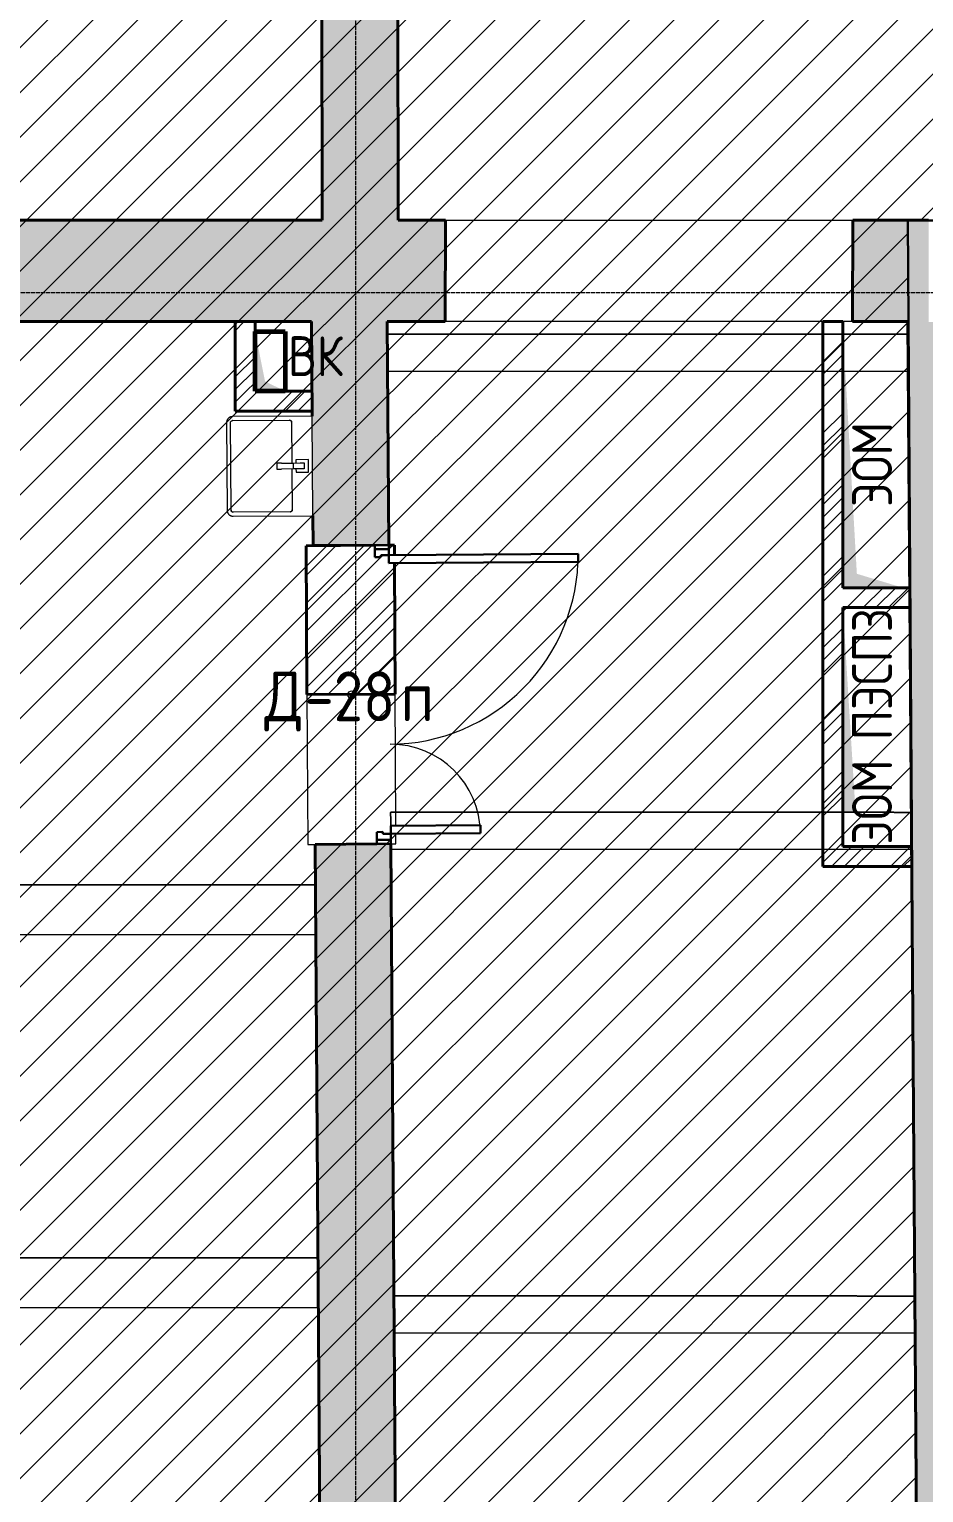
# Model space of a CAD drawing. Header units: millimetres. Extents: x -11886 to 379896, y -8130 to 47743.
# Drawn here: x 214897 to 219387, y 14681 to 22029 of the extents above; entities that cross this region are included whole.
import ezdxf

# ---------------------------------------------------------------- set-up
doc = ezdxf.new("R2010")
doc.units = ezdxf.units.MM
doc.linetypes.add('ADSK_Линия сетки', pattern=[25, 20, -2.5, 0, -2.5])
doc.linetypes.add('ADSK_Сверху', pattern=[4.5, 3, -1.5])
for name, color, linetype, lineweight in [('Аннотация', 7, 'Continuous', 9), ('Каркас', 7, 'Continuous', 18), ('Марки дверей', 7, 'Continuous', 20), ('Оси', 7, 'Continuous', 9), ('Стены', 7, 'Continuous', 18), ('Стены разрез', 7, 'Continuous', 40), ('Узлы', 7, 'Continuous', 18)]:
    doc.layers.add(name, color=color, linetype=linetype, lineweight=lineweight)
for name, color, linetype, lineweight, true_color in [('Двери', 5, 'Continuous', 18, 0x0000ff), ('Линии', 7, 'Continuous', 9, 0x00a600), ('Сантехника', 5, 'Continuous', 18, 0x0000ff), ('Стены внутренние', 5, 'Continuous', 18, 0x0000ff)]:
    doc.layers.add(name, color=color, linetype=linetype, lineweight=lineweight, true_color=true_color)
doc.styles.add('GOST Common_1', font='GOST_Common.ttf', dxfattribs={"width": 0.9, "height": 200})
doc.styles.add('GOST Common_2', font='GOST_Common.ttf', dxfattribs={"width": 0.9, "height": 250})
pattern_1 = [(45, (215977.25, 150), (-179.605, 179.605), []), (45, (216040.75, 150), (0, 359.2102), []), (45, (215913.75, 150), (0, 359.2102), [])]

# ---------------------------------------------------------------- blocks, each defined once
blk = doc.blocks.new('Новые проёмы 3 этаж - Новые проёмы 3 этаж-1676495-03 План 3-го этажа')
at = {"layer": 'Стены'}
h = blk.add_hatch(dxfattribs=at)
h.set_pattern_fill('FP_4', color=256, style=0, pattern_type=2)
h.set_pattern_definition([(45, (0, 0), (-70.7107, 70.7107), [])])
h.paths.add_polyline_path([(724.9, 19238.8), (753.1, 19239), (752.8, 19289), (724.5, 19288.8), (724.6, 19268.3)])
h.paths.add_polyline_path([(313.9, 18538.3), (756.4, 18540.4), (753.3, 19199), (725.1, 19198.8), (724.5, 19238.8), (684.9, 19238.5), (684.9, 19228.5), (654.9, 19228.3), (654.5, 19288.3), (309.9, 19285.9), (311.2, 19048.2)])
for p, q in [((313.9, 18538.3), (317.9, 17785.9)), ((759.6, 17879), (756.4, 18540.4)), ((317.9, 17785.9), (354.9, 17786.2)), ((734.9, 17788.8), (760.1, 17789)), ((760.1, 17789), (759.8, 17839))]:
    blk.add_line(p, q, dxfattribs=at)
at = {"layer": 'Стены разрез'}
for p, q in [((654.5, 19288.3), (309.9, 19285.9)), ((309.9, 19285.9), (313.9, 18538.3)), ((752.8, 19289), (724.5, 19288.8)), ((753.1, 19239), (752.8, 19289)), ((756.4, 18540.4), (753.3, 19199)), ((313.9, 18538.3), (756.4, 18540.4))]:
    blk.add_line(p, q, dxfattribs=at)
blk = doc.blocks.new('AC_Дверь_Двупольная - Д-28п 1500х2200h-2039725-03 План 3-го этажа')
at = {"layer": 'Двери', "lineweight": 30}
for p, q in [((-700, 1140), (-660, 1140)), ((-700, 190), (-700, 1140)), ((-660, 1140), (-660, 190)), ((700, 640), (660, 640)), ((660, 640), (660, 190)), ((700, 190), (700, 640)), ((-750, 190), (-730, 190)), ((-750, 120), (-750, 190)), ((-730, 190), (-700, 190)), ((-730, 120), (-730, 190)), ((-730, 190), (-730, 120)), ((-660, 190), (-700, 190)), ((-700, 190), (-700, 150)), ((-700, 150), (-690, 150)), ((-690, 150), (-690, 120)), ((660, 190), (700, 190)), ((700, 150), (690, 150)), ((690, 150), (690, 120)), ((730, 190), (700, 190)), ((700, 190), (700, 150)), ((730, 120), (730, 190)), ((750, 190), (730, 190)), ((730, 190), (730, 120)), ((750, 120), (750, 190)), ((-730, 120), (-750, 120)), ((-690, 120), (-730, 120)), ((690, 120), (730, 120)), ((730, 120), (750, 120))]:
    blk.add_line(p, q, dxfattribs=at)
at = {"layer": 'Двери'}
for centre, radius, start, end in [((-700, 190), 950, 360, 90), ((700, 190), 450, 90, 180)]:
    blk.add_arc(centre, radius, start, end, dxfattribs=at)
blk = doc.blocks.new('Parametric_Porcelain_bathroom_sink_20774 - 500х430мм-V216-03 План 3-го этажа')
at = {"layer": 'Сантехника'}
for p, q in [((-125, 540), (-125, 140)), ((-105, 253.2), (-105, 540)), ((345, 570), (-95, 570)), ((-95, 550), (345, 550)), ((355, 540), (355, 253.2)), ((375, 140), (375, 540)), ((140, 319.1), (110, 319.1)), ((110, 319.1), (110, 296.1)), ((140, 319.1), (110, 319.1)), ((110, 236.5), (110, 296.1)), ((140, 296.1), (140, 319.1)), ((140, 296.1), (140, 236.5)), ((110, 243.2), (-95, 243.2)), ((93.2, 221.2), (93.2, 161.6)), ((110, 223.1), (95.1, 223.1)), ((110, 201.5), (110, 236.5)), ((140, 236.5), (110, 236.5)), ((345, 243.2), (140, 243.2)), ((140, 236.5), (140, 201.5)), ((154.6, 223.1), (140, 223.1)), ((156.5, 161.6), (156.5, 221.2)), ((94.7, 160.1), (155, 160.1)), ((110, 181.5), (110, 201.5)), ((140, 181.5), (110, 181.5)), ((140, 201.5), (140, 181.5)), ((-125, 140), (-120, 140)), ((-120, 140), (-115, 140)), ((-115, 140), (365, 140)), ((365, 140), (370, 140)), ((370, 140), (375, 140))]:
    blk.add_line(p, q, dxfattribs=at)
at = {"layer": 'Сантехника', "flags": 128}
for points in [[(-95, 570), (-96.2, 570), (-97.4, 569.9), (-98.6, 569.8), (-99.8, 569.6), (-101, 569.4), (-102.1, 569.1), (-103.3, 568.8), (-104.4, 568.5), (-105.6, 568.1), (-106.7, 567.6), (-107.8, 567.1), (-108.9, 566.6), (-109.9, 566), (-110.9, 565.4), (-111.9, 564.8), (-112.9, 564.1), (-113.9, 563.3), (-114.8, 562.6), (-115.7, 561.7), (-116.5, 560.9), (-117.3, 560), (-118.1, 559.1), (-118.9, 558.2), (-119.6, 557.2), (-120.2, 556.2), (-120.9, 555.2), (-121.5, 554.1), (-122, 553.1), (-122.5, 552), (-123, 550.9), (-123.4, 549.7), (-123.7, 548.6), (-124.1, 547.4), (-124.3, 546.3), (-124.6, 545.1), (-124.7, 543.9), (-124.9, 542.7), (-125, 541.5), (-125, 540.3), (-125, 540)], [(-105, 540), (-105, 540.4), (-105, 540.8), (-104.9, 541.2), (-104.9, 541.6), (-104.8, 542), (-104.7, 542.4), (-104.6, 542.8), (-104.5, 543.1), (-104.4, 543.5), (-104.2, 543.9), (-104, 544.3), (-103.9, 544.6), (-103.7, 545), (-103.5, 545.3), (-103.3, 545.6), (-103, 546), (-102.8, 546.3), (-102.5, 546.6), (-102.2, 546.9), (-102, 547.2), (-101.7, 547.4), (-101.4, 547.7), (-101.1, 548), (-100.7, 548.2), (-100.4, 548.4), (-100.1, 548.6), (-99.7, 548.8), (-99.4, 549), (-99, 549.2), (-98.6, 549.3), (-98.2, 549.5), (-97.9, 549.6), (-97.5, 549.7), (-97.1, 549.8), (-96.7, 549.9), (-96.3, 549.9), (-95.9, 550), (-95.5, 550), (-95.1, 550), (-95, 550)], [(-104.9, 541.3), (-105, 540.9), (-105, 540.5), (-105, 540.1), (-105, 540)], [(-101, 548), (-101.3, 547.8), (-101.6, 547.5), (-101.9, 547.2), (-102.2, 547), (-102.4, 546.7)], [(-95, 550), (-95.4, 550), (-95.8, 550), (-96.2, 549.9), (-96.6, 549.9)], [(375, 540), (375, 541.2), (374.9, 542.4), (374.8, 543.6), (374.6, 544.8), (374.4, 546), (374.1, 547.1), (373.8, 548.3), (373.5, 549.4), (373.1, 550.6), (372.6, 551.7), (372.1, 552.8), (371.6, 553.9), (371, 554.9), (370.4, 555.9), (369.8, 556.9), (369.1, 557.9), (368.3, 558.9), (367.6, 559.8), (366.7, 560.7), (365.9, 561.5), (365, 562.3), (364.1, 563.1), (363.2, 563.9), (362.2, 564.6), (361.2, 565.2), (360.2, 565.9), (359.1, 566.5), (358.1, 567), (357, 567.5), (355.9, 568), (354.7, 568.4), (353.6, 568.7), (352.4, 569.1), (351.3, 569.3), (350.1, 569.6), (348.9, 569.7), (347.7, 569.9), (346.5, 570), (345.3, 570), (345, 570)], [(346.3, 549.9), (345.9, 550), (345.5, 550), (345.1, 550), (345, 550)], [(345, 550), (345.4, 550), (345.8, 550), (346.2, 549.9), (346.6, 549.9), (347, 549.8), (347.4, 549.7), (347.8, 549.6), (348.1, 549.5), (348.5, 549.4), (348.9, 549.2), (349.3, 549), (349.6, 548.9), (350, 548.7), (350.3, 548.5), (350.6, 548.3), (351, 548), (351.3, 547.8), (351.6, 547.5), (351.9, 547.2), (352.2, 547), (352.4, 546.7), (352.7, 546.4), (353, 546.1), (353.2, 545.7), (353.4, 545.4), (353.6, 545.1), (353.8, 544.7), (354, 544.4), (354.2, 544), (354.3, 543.6), (354.5, 543.2), (354.6, 542.9), (354.7, 542.5), (354.8, 542.1), (354.9, 541.7), (354.9, 541.3), (355, 540.9), (355, 540.5), (355, 540.1), (355, 540)], [(353, 546), (352.8, 546.3), (352.5, 546.6), (352.2, 546.9), (352, 547.2), (351.7, 547.4)], [(355, 540), (355, 540.4), (355, 540.8), (354.9, 541.2), (354.9, 541.6)], [(-105, 253.2), (-105, 252.8), (-105, 252.4), (-104.9, 252), (-104.9, 251.6)], [(-95, 243.2), (-95.4, 243.2), (-95.8, 243.2), (-96.2, 243.2), (-96.6, 243.3), (-97, 243.4), (-97.4, 243.5), (-97.8, 243.6), (-98.1, 243.7), (-98.5, 243.8), (-98.9, 244), (-99.3, 244.1), (-99.6, 244.3), (-100, 244.5), (-100.3, 244.7), (-100.6, 244.9), (-101, 245.2), (-101.3, 245.4), (-101.6, 245.7), (-101.9, 245.9), (-102.2, 246.2), (-102.4, 246.5), (-102.7, 246.8), (-103, 247.1), (-103.2, 247.4), (-103.4, 247.8), (-103.6, 248.1), (-103.8, 248.5), (-104, 248.8), (-104.2, 249.2), (-104.3, 249.5), (-104.5, 249.9), (-104.6, 250.3), (-104.7, 250.7), (-104.8, 251.1), (-104.9, 251.5), (-104.9, 251.9), (-105, 252.3), (-105, 252.7), (-105, 253.1), (-105, 253.2)], [(-103, 247.2), (-102.8, 246.9), (-102.5, 246.6), (-102.2, 246.3), (-102, 246), (-101.7, 245.7)], [(-96.3, 243.3), (-95.9, 243.2), (-95.5, 243.2), (-95.1, 243.2), (-95, 243.2)], [(355, 253.2), (355, 252.8), (355, 252.4), (354.9, 252), (354.9, 251.6), (354.8, 251.2), (354.7, 250.8), (354.6, 250.4), (354.5, 250), (354.4, 249.6), (354.2, 249.3), (354, 248.9), (353.9, 248.6), (353.7, 248.2), (353.5, 247.9), (353.3, 247.5), (353, 247.2), (352.8, 246.9), (352.5, 246.6), (352.2, 246.3), (352, 246), (351.7, 245.7), (351.4, 245.5), (351.1, 245.2), (350.7, 245), (350.4, 244.8), (350.1, 244.5), (349.7, 244.4), (349.4, 244.2), (349, 244), (348.6, 243.9), (348.2, 243.7), (347.9, 243.6), (347.5, 243.5), (347.1, 243.4), (346.7, 243.3), (346.3, 243.3), (345.9, 243.2), (345.5, 243.2), (345.1, 243.2), (345, 243.2)], [(345, 243.2), (345.4, 243.2), (345.8, 243.2), (346.2, 243.2), (346.6, 243.3)], [(351, 245.2), (351.3, 245.4), (351.6, 245.7), (351.9, 245.9), (352.2, 246.2), (352.4, 246.5)], [(354.9, 251.9), (355, 252.3), (355, 252.7), (355, 253.1), (355, 253.2)]]:
    blk.add_lwpolyline(points, dxfattribs=at)
at = {"layer": 'Сантехника'}
for centre, radius, start, end in [((95.1, 221.2), 1.87, 90, 180), ((95.1, 221.2), 1.87, 120, 150), ((95.1, 221.2), 1.87, 120, 150), ((95.1, 221.2), 1.87, 120, 150), ((154.6, 221.2), 1.87, 0, 90), ((154.6, 221.2), 1.87, 30, 60), ((154.6, 221.2), 1.87, 30, 60), ((154.6, 221.2), 1.87, 30, 60), ((94.7, 161.6), 1.49, 180, 270), ((155, 161.6), 1.49, 270, 360)]:
    blk.add_arc(centre, radius, start, end, dxfattribs=at)
blk = doc.blocks.new('ADSK_Марка_Дверь - Типоразмер_ADSK_Марка-58376-03 План 3-го этажа')
at = {"layer": 'Марки дверей', "lineweight": 9}
blk.add_circle((0, 0), 0.2, dxfattribs=at)

msp = doc.modelspace()

# ---------------------------------------------------------------- hatches: boundary and pattern name
at = {"lineweight": 13, "true_color": 0x636466, "transparency": 33554559}
h = msp.add_hatch(dxfattribs=at)
h.set_pattern_fill('ANSI31', color=251, scale=50)
h.set_pattern_definition([(45, (215977.25, 85026.59), (-112.2532, 112.2532), [])])
h.paths.add_polyline_path([(219920.75, 43878.87), (209698.5, 43878.87), (209836.21, 8679.25), (216748.38, 8679.25), (216748.38, 12721.22), (219362.47, 12721.22), (219358.89, 13231.22), (219307.35, 21068.63), (219920.75, 21068.63)])
at = {"layer": 'Стены внутренние', "true_color": 0xc0c0c0}
h = msp.add_hatch(color=9, dxfattribs=at)
h.paths.add_polyline_path([(216748.17, 21070.99), (216739.69, 26430.39), (216359.69, 26429.79), (216368.17, 21070.99)])
h.paths.add_polyline_path([(216357.32, 27929.79), (216737.32, 27930.39), (216727.19, 34334.38), (216347.19, 34333.78), (216357.18, 28016.33)])
h.paths.add_polyline_path([(216344.82, 35833.78), (216724.82, 35834.54), (216723, 36981.6), (216343, 36985.8), (216344.82, 35834.54)])
for points in [[(216313.96, 20560.99), (216748.17, 20560.99), (216748.17, 21070.99), (210346.21, 21070.99), (210346.21, 20560.99), (215887.63, 20560.99)], [(219362.46, 12722.87), (219742.45, 12726.11), (219687.38, 20558.63), (219410.75, 20558.63), (219410.65, 20560.99), (219307.35, 20560.99), (219361.66, 12836.32)]]:
    msp.add_hatch(color=9, dxfattribs=at).paths.add_polyline_path(points)
h = msp.add_hatch(color=9, dxfattribs=at)
h.paths.add_polyline_path([(216985.47, 20560.99), (216986.99, 21070.99), (216748.17, 21070.99), (216748.17, 20560.99), (216760.56, 20560.99)])
h.paths.add_polyline_path([(219281.05, 20560.99), (219410.75, 20560.99), (219410.75, 21070.99), (219030.96, 21070.99), (219029.43, 20560.99), (219094.33, 20560.99)])
at = {"layer": 'Стены внутренние', "lineweight": 9}
h = msp.add_hatch(dxfattribs=at)
h.set_pattern_fill('FP_1', color=256, style=0, pattern_type=2)
h.set_pattern_definition(pattern_1)
h.paths.add_polyline_path([(215930.97, 20211.55), (216030.97, 20211.55), (216030.97, 20560.99), (215930.97, 20560.99), (215930.97, 20261.05)])
at = {"layer": 'Стены внутренние', "true_color": 0xc0c0c0}
h = msp.add_hatch(color=9, dxfattribs=at)
h.paths.add_polyline_path([(216369.81, 12513.67), (216749.8, 12516.31), (216712.17, 17938.82), (216332.18, 17936.19), (216369.81, 12514.19)])
h.paths.add_polyline_path([(216321.77, 19436.15), (216701.76, 19438.79), (216693.97, 20560.99), (216313.96, 20560.99), (216320.79, 19576.63)])
h.paths.add_polyline_path([(216320.71, 19591.56), (216320.7, 19591.56), (216373.19, 19591.56)])
at = {"layer": 'Стены внутренние', "lineweight": 9}
h = msp.add_hatch(dxfattribs=at)
h.set_pattern_fill('FP_1', color=256, style=0, pattern_type=2)
h.set_pattern_definition(pattern_1)
h.paths.add_polyline_path([(218981.05, 17924.93), (218981.05, 20560.99), (218881.05, 20560.99), (218881.05, 17924.93)])
h = msp.add_hatch(dxfattribs=at)
h.set_pattern_fill('FP_1', color=256, style=0, pattern_type=2)
h.set_pattern_definition(pattern_1)
h.paths.add_polyline_path([(216212.35, 20111.55), (216317.08, 20111.55), (216316.39, 20211.55), (215930.97, 20211.55), (215930.97, 20111.55), (216179.59, 20111.55)])
h = msp.add_hatch(dxfattribs=at)
h.set_pattern_fill('FP_1', color=256, style=0, pattern_type=2)
h.set_pattern_definition(pattern_1)
h.paths.add_polyline_path([(219050.98, 19124.93), (219317.45, 19124.93), (219316.74, 19224.93), (218981.05, 19224.93), (218981.05, 19124.93), (218988.53, 19124.93)])
h = msp.add_hatch(dxfattribs=at)
h.set_pattern_fill('FP_1', color=256, style=0, pattern_type=2)
h.set_pattern_definition(pattern_1)
h.paths.add_polyline_path([(218931.17, 17824.93), (219326.59, 17824.93), (219325.88, 17924.93), (218881.05, 17924.93), (218881.05, 17824.93)])
at = {"layer": 'Узлы', "true_color": 0x808080}
for points in [[(216180.97, 20211.55), (216080.47, 20261.05), (216030.97, 20511.55), (216030.97, 20211.55), (216179.59, 20211.55)], [(219044.64, 18097.24), (218981.05, 19124.93), (218981.05, 18097.27)]]:
    msp.add_hatch(color=8, dxfattribs=at).paths.add_polyline_path(points)
h = msp.add_hatch(color=8, dxfattribs=at)
h.paths.add_polyline_path([(219281.05, 19224.93), (219050.98, 19294.86), (218993.17, 20311.77), (218981.05, 20311.64), (218981.05, 19224.93), (219050.98, 19224.93)])
h.paths.add_polyline_path([(218982.62, 20497.28), (218981.05, 20524.93), (218981.05, 20497.28)])

# ---------------------------------------------------------------- linework, layer by layer
at = {"color": 251, "lineweight": 30, "true_color": 0x636466}
msp.add_lwpolyline([(216267.75, 8679.25), (209836.21, 8679.25), (209698.5, 43878.87), (219920.75, 43878.87), (219920.75, 21068.63), (219307.35, 21068.63), (219358.89, 13231.22)], dxfattribs=at)
at = {"layer": 'Каркас', "color": 253, "linetype": 'ADSK_Сверху', "true_color": 0xb2b2b2}
for p, q in [((219307.8, 20497.14), (216694.4, 20498.26)), ((216694.4, 20498.26), (216695.69, 20312.76)), ((219309.1, 20311.64), (219307.8, 20497.14)), ((216695.69, 20312.76), (219309.1, 20311.64)), ((219324.67, 18097.12), (216711.06, 18098.24)), ((216711.06, 18098.24), (216712.35, 17912.74)), ((219325.98, 17911.62), (219324.67, 18097.12)), ((216712.35, 17912.74), (219325.98, 17911.62)), ((216333.59, 17733.26), (209979.97, 17733.26)), ((216335.32, 17483.26), (216333.59, 17733.26)), ((209979.97, 17483.26), (216335.32, 17483.26)), ((216346.58, 15860.52), (209979.97, 15860.52)), ((216348.32, 15610.52), (216346.58, 15860.52)), ((216727.92, 15669.88), (216729.2, 15484.38)), ((219341.75, 15668.76), (216727.92, 15669.88)), ((219343.05, 15483.26), (219341.75, 15668.76)), ((209979.97, 15610.52), (216348.32, 15610.52)), ((216729.2, 15484.38), (219343.05, 15483.26))]:
    msp.add_line(p, q, dxfattribs=at)
at = {"layer": 'Каркас', "color": 253, "linetype": 'ADSK_Сверху', "true_color": 0xaaaaaa}
for p, q in [((216695.69, 20312.76), (216694.4, 20498.26)), ((216694.4, 20498.26), (219307.8, 20497.14)), ((219307.8, 20497.14), (219309.1, 20311.64)), ((216695.69, 20312.76), (219309.1, 20311.64)), ((216712.35, 17912.74), (216711.06, 18098.24)), ((216711.06, 18098.24), (219324.67, 18097.12)), ((219324.67, 18097.12), (219325.98, 17911.62)), ((216712.35, 17912.74), (219325.98, 17911.62)), ((209979.97, 17733.26), (216333.59, 17733.26)), ((216333.59, 17733.26), (216335.32, 17483.26)), ((209979.97, 17483.26), (216335.32, 17483.26)), ((209979.97, 15860.52), (216346.58, 15860.52)), ((216346.58, 15860.52), (216348.32, 15610.52)), ((216729.2, 15484.38), (216727.92, 15669.88)), ((216727.92, 15669.88), (219341.75, 15668.76)), ((219341.75, 15668.76), (219343.05, 15483.26)), ((209979.97, 15610.52), (216348.32, 15610.52)), ((216729.2, 15484.38), (219343.05, 15483.26))]:
    msp.add_line(p, q, dxfattribs=at)
at = {"layer": 'Линии', "lineweight": 60}
for p, q in [((216030.97, 20511.55), (216180.97, 20511.55)), ((216030.97, 20211.55), (216030.97, 20511.55)), ((216180.97, 20511.55), (216180.97, 20211.55)), ((216180.97, 20211.55), (216030.97, 20211.55))]:
    msp.add_line(p, q, dxfattribs=at)
at = {"layer": 'Оси', "linetype": 'ADSK_Линия сетки'}
for p, q in [((216537.16, -5309.21), (216537.16, 44571.85)), ((204891.03, 20706.79), (273118.97, 20706.79))]:
    msp.add_line(p, q, dxfattribs=at)
at = {"layer": 'Стены внутренние', "color": 18, "lineweight": 40, "true_color": 0x000000}
for p, q in [((216359.69, 26429.79), (216368.17, 21070.99)), ((216748.17, 21070.99), (216739.69, 26430.39)), ((216368.17, 21070.99), (210346.21, 21070.99)), ((216986.99, 21070.99), (216748.17, 21070.99)), ((216985.47, 20560.99), (216986.99, 21070.99)), ((219030.96, 21070.99), (219029.43, 20560.99)), ((219410.75, 21070.99), (219030.96, 21070.99)), ((210346.21, 20560.99), (216313.96, 20560.99)), ((215930.97, 20560.99), (215930.97, 20111.55)), ((216030.97, 20211.55), (216030.97, 20560.99)), ((216313.96, 20560.99), (216317.25, 20086.38)), ((216701.76, 19438.79), (216693.97, 20560.99)), ((216693.97, 20560.99), (216985.47, 20560.99)), ((218981.05, 20560.99), (218881.05, 20560.99)), ((218881.05, 20560.99), (218881.05, 17824.93)), ((218981.05, 19224.93), (218981.05, 20560.99)), ((219029.43, 20560.99), (219307.35, 20560.99)), ((219307.35, 20560.99), (219362.46, 12722.87)), ((216316.39, 20211.55), (216030.97, 20211.55)), ((215930.97, 20111.55), (216317.08, 20111.55)), ((216320.72, 19586.73), (216321.77, 19436.15)), ((216321.77, 19436.15), (216631.76, 19438.3)), ((219316.74, 19224.93), (218981.05, 19224.93)), ((218981.05, 17924.93), (218981.05, 19124.93)), ((218981.05, 19124.93), (219317.45, 19124.93)), ((216642.17, 17938.34), (216332.18, 17936.19)), ((216332.18, 17936.19), (216366.73, 12958.32)), ((216749.8, 12516.31), (216712.17, 17938.82)), ((219325.88, 17924.93), (218981.05, 17924.93)), ((218881.05, 17824.93), (219326.59, 17824.93))]:
    msp.add_line(p, q, dxfattribs=at)
at = {"layer": 'Стены внутренние', "color": 18, "true_color": 0x000000}
for p, q in [((216986.99, 21070.99), (219030.96, 21070.99)), ((218881.05, 20560.99), (216985.47, 20560.99)), ((219029.43, 20560.99), (218981.05, 20560.99))]:
    msp.add_line(p, q, dxfattribs=at)

# ---------------------------------------------------------------- block references
at = {"layer": 'Двери', "rotation": 270.3976477562669}
msp.add_blockref('AC_Дверь_Двупольная - Д-28п 1500х2200h-2039725-03 План 3-го этажа', (216516.97, 18687.49), dxfattribs=at)
at = {"layer": 'Марки дверей', "xscale": 99.99999999999993, "yscale": 99.99999999999993, "zscale": 99.99999999999993}
msp.add_blockref('ADSK_Марка_Дверь - Типоразмер_ADSK_Марка-58376-03 План 3-го этажа', (216516.97, 18687.49), dxfattribs=at)
at = {"layer": 'Сантехника', "rotation": 90.3976477562669}
msp.add_blockref('Parametric_Porcelain_bathroom_sink_20774 - 500х430мм-V216-03 План 3-го этажа', (216459.85, 19712.53), dxfattribs=at)
at = {"layer": 'Стены'}
msp.add_blockref('Новые проёмы 3 этаж - Новые проёмы 3 этаж-1676495-03 План 3-го этажа', (215977.25, 150), dxfattribs=at)

# ---------------------------------------------------------------- texts
at = {"layer": 'Аннотация', "insert": (216195.9, 20487.65), "char_height": 200, "width": 360.7594, "attachment_point": 1, "style": 'GOST Common_1'}
msp.add_mtext('ВК', dxfattribs=at)
at = {"layer": 'Аннотация', "char_height": 200, "attachment_point": 1, "rotation": 90, "style": 'GOST Common_1'}
for s, insert, width in [('ЭОМ', (219027.46, 19630.88), 555.5694), ('ПЭСПЗ', (219027.46, 18459.34), 858.6073), ('ЭОМ', (219027.46, 17935.47), 555.5694)]:
    msp.add_mtext(s, dxfattribs=dict(at, insert=insert, width=width))
at = {"layer": 'Марки дверей', "lineweight": 9, "char_height": 250, "attachment_point": 1, "style": 'GOST Common_2'}
for s, insert, width in [('\\fGOST Common|b0|i0|c204|p34|;\\W.9;Д', (216077.14, 18804.5), 245.3164), ('-28', (216279.54, 18804.5), 584.4302), ('\\fGOST Common|b0|i0|c204|p34|;\\W.9;п', (216761.75, 18804.5), 194.8101)]:
    msp.add_mtext(s, dxfattribs=dict(at, insert=insert, width=width))

doc.saveas('drawing.dxf')
